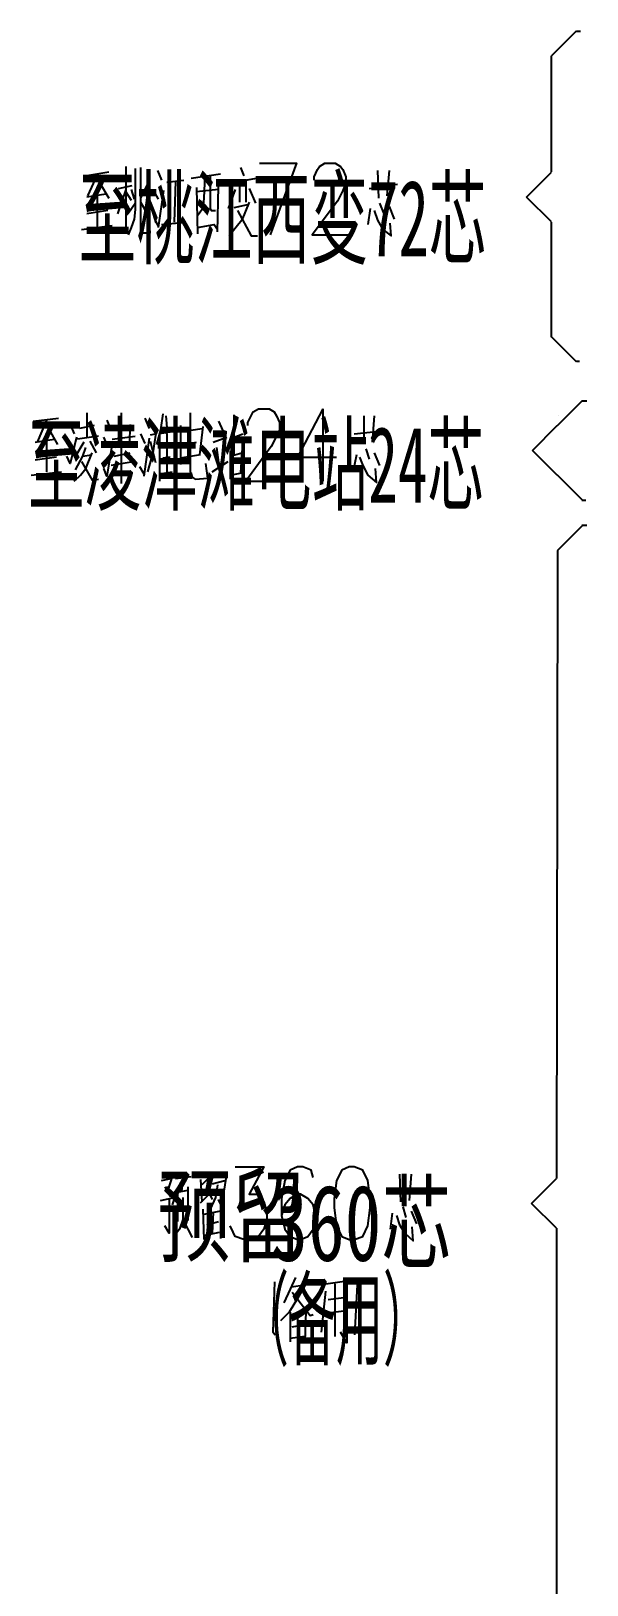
# Model space of a CAD drawing. Header units: metres. Extents: x 17 to 1264, y 17 to 859.
# Drawn here: x 373.8 to 449.9, y 433.3 to 645.8 of the extents above; entities that cross this region are included whole.
import ezdxf

# ---------------------------------------------------------------- set-up
doc = ezdxf.new("R2010")
doc.units = ezdxf.units.M
for name, color, linetype in [('LINES', 7, 'Continuous'), ('POLYLINES', 4, 'Continuous'), ('TEXTS', 3, 'Continuous')]:
    doc.layers.add(name, color=color, linetype=linetype)

msp = doc.modelspace()

# ---------------------------------------------------------------- linework, layer by layer
at = {"layer": 'LINES'}
for p, q in [((448.99, 645.7), (448.41, 645.7)), ((444.95, 642.38), (444.95, 626.54)), ((386.78, 627.26), (386.78, 618.05)), ((388.07, 626.98), (388.07, 621.22)), ((402.47, 627.12), (402.91, 625.97)), ((381.16, 625.97), (384.47, 626.54)), ((381.59, 623.23), (382.89, 626.11)), ((383.32, 624.82), (384.47, 622.94)), ((385.77, 624.24), (387.64, 624.67)), ((389.8, 624.96), (388.79, 622.94)), ((391.1, 626.69), (391.67, 625.39)), ((392.39, 625.1), (394.7, 625.39)), ((393.55, 625.25), (393.4, 619.63)), ((395.71, 625.68), (399.74, 626.26)), ((400.89, 624.96), (404.63, 625.68)), ((402.33, 625.25), (402.33, 622.37)), ((403.19, 625.39), (403.19, 622.37)), ((420.04, 624.24), (423.93, 624.82)), ((421.19, 626.69), (421.34, 622.94)), ((422.78, 626.69), (422.49, 623.23)), ((381.45, 623.09), (384.04, 623.52)), ((382.89, 619.06), (382.89, 623.38)), ((386.78, 624.1), (385.63, 620.78)), ((386.78, 623.81), (387.5, 622.66)), ((387.5, 624.1), (387.93, 622.8)), ((391.24, 622.8), (390.52, 624.1)), ((391.24, 618.91), (391.96, 623.95)), ((396.43, 624.38), (396.57, 618.05)), ((399.45, 624.1), (396.43, 623.81)), ((399.31, 618.34), (399.45, 624.53)), ((401.75, 624.1), (400.75, 621.5)), ((403.63, 624.24), (404.49, 622.22)), ((384.33, 621.22), (381.45, 620.78)), ((387.21, 621.07), (388.07, 622.22)), ((388.79, 622.37), (389.66, 620.93)), ((401.61, 621.65), (403.48, 622.08)), ((420.19, 621.5), (419.9, 619.34)), ((421.48, 622.22), (422.06, 620.78)), ((422.78, 621.79), (423.5, 620.06)), ((380.73, 618.62), (384.91, 619.2)), ((391.24, 619.06), (390.81, 619.92)), ((391.67, 619.34), (394.99, 619.63)), ((444.95, 619.63), (444.95, 603.94)), ((448.41, 600.62), (448.84, 600.62)), ((449.85, 595.15), (449.13, 595.15)), ((374.11, 592.42), (377.56, 592.85)), ((381.45, 593.57), (381.45, 590.26)), ((386.2, 583.92), (386.2, 593.57)), ((389.37, 592.85), (389.95, 591.41)), ((392.25, 593.14), (392.39, 591.55)), ((401.61, 587.81), (401.61, 593.28)), ((413.71, 594.14), (413.71, 584.21)), ((419.32, 593.14), (419.32, 589.39)), ((420.76, 593.14), (420.47, 589.54)), ((445.96, 593.14), (445.96, 593.14)), ((374.68, 589.54), (375.98, 592.56)), ((376.27, 591.26), (377.42, 589.25)), ((379.15, 591.98), (379.72, 590.69)), ((382.46, 591.84), (380.44, 591.41)), ((384.19, 592.56), (384.76, 591.12)), ((385.19, 591.26), (387.35, 591.7)), ((387.35, 591.98), (387.21, 589.25)), ((388.79, 590.69), (389.37, 589.39)), ((390.95, 590.69), (390.09, 590.54)), ((393.11, 590.98), (391.39, 590.69)), ((391.39, 590.83), (391.39, 584.21)), ((392.39, 590.69), (392.39, 590.83)), ((392.39, 590.69), (392.39, 585.22)), ((394.27, 591.84), (394.27, 586.51)), ((394.27, 590.98), (397.15, 591.41)), ((397.29, 591.7), (396.86, 587.81)), ((399.45, 592.42), (400.03, 591.12)), ((401.61, 590.26), (402.76, 590.69)), ((418.03, 590.69), (421.91, 591.12)), ((374.39, 589.54), (376.99, 589.97)), ((375.98, 585.5), (375.98, 589.82)), ((381.02, 589.54), (379.87, 587.66)), ((383.03, 590.4), (380.15, 589.97)), ((382.75, 588.1), (381.88, 589.68)), ((384.33, 588.96), (383.75, 590.26)), ((384.91, 589.97), (388.07, 590.4)), ((387.35, 589.25), (385.34, 588.82)), ((389.95, 590.11), (389.23, 584.93)), ((390.09, 589.68), (390.81, 586.8)), ((391.82, 588.96), (392.83, 589.25)), ((394.7, 589.25), (396.43, 589.54)), ((398.73, 589.54), (400.6, 590.26)), ((399.16, 588.82), (399.45, 586.8)), ((399.88, 586.37), (400.17, 589.97)), ((419.61, 588.67), (420.04, 587.23)), ((377.27, 587.52), (374.39, 587.09)), ((380.87, 587.66), (382.03, 587.81)), ((388.07, 586.94), (384.76, 586.37)), ((385.19, 587.66), (387.35, 588.1)), ((392.83, 587.52), (391.82, 587.38)), ((397, 587.81), (394.27, 587.38)), ((398.59, 585.5), (400.75, 586.94)), ((401.03, 588.38), (401.03, 584.5)), ((401.03, 587.66), (402.62, 588.1)), ((402.62, 588.38), (402.47, 585.36)), ((418.31, 587.81), (417.88, 585.65)), ((420.76, 588.1), (421.48, 586.37)), ((373.82, 585.07), (377.99, 585.5)), ((379.72, 584.21), (380.59, 585.07)), ((388.65, 586.22), (389.23, 585.22)), ((391.39, 585.22), (393.11, 585.5)), ((401.03, 585.07), (402.62, 585.36)), ((449.13, 581.62), (449.71, 581.62)), ((449.85, 578.16), (449.13, 578.16)), ((445.82, 574.7), (445.82, 566.78)), ((445.82, 573.41), (445.67, 488.88)), ((391.67, 488.59), (392.97, 488.88)), ((393.11, 489.17), (392.54, 487.3)), ((393.55, 488.88), (395.71, 489.17)), ((394.55, 488.88), (394.41, 487.15)), ((397, 488.74), (397.15, 485.71)), ((398.3, 489.17), (397.15, 488.02)), ((424.22, 489.46), (424.36, 485.71)), ((425.8, 489.46), (425.51, 485.86)), ((392.11, 487.73), (392.83, 486.43)), ((393.55, 486.58), (393.11, 485.28)), ((393.83, 487.58), (393.83, 482.98)), ((393.83, 487.01), (395.27, 487.3)), ((395.27, 487.73), (395.27, 483.12)), ((397, 485.57), (398.15, 486.72)), ((397.87, 487.58), (398.59, 486)), ((398.59, 488.16), (400.31, 488.59)), ((423.07, 487.01), (426.95, 487.44)), ((391.53, 485.86), (393.4, 486.29)), ((397.29, 484.7), (397.43, 480.53)), ((399.74, 484.42), (397.43, 483.98)), ((399.88, 484.7), (399.74, 480.67)), ((424.65, 484.99), (425.08, 483.55)), ((425.8, 484.42), (426.52, 482.69)), ((394.7, 482.98), (395.85, 480.82)), ((397.87, 482.54), (399.45, 482.98)), ((398.73, 484.27), (398.59, 481.39)), ((423.21, 484.13), (422.92, 481.97)), ((397.43, 481.1), (399.59, 481.54)), ((445.67, 482.11), (445.67, 332.78)), ((409.96, 475.34), (409.24, 473.76)), ((409.39, 474.05), (411.26, 474.34)), ((414.14, 474.48), (417.02, 474.91)), ((415.43, 467.28), (415.43, 474.48)), ((409.24, 473.76), (408.38, 471.89)), ((413.56, 467.86), (414.14, 473.47)), ((414.43, 472.32), (416.59, 472.61)), ((409.24, 470.59), (409.24, 466.56)), ((409.24, 470.16), (411.26, 470.45)), ((410.25, 470.3), (410.25, 467.28)), ((411.4, 470.74), (411.26, 466.56)), ((416.59, 470.74), (414.43, 470.45)), ((409.53, 468.58), (410.97, 468.86)), ((411.26, 467.28), (409.24, 466.99))]:
    msp.add_line(p, q, dxfattribs=at)
at = {"layer": 'POLYLINES'}
for points in [[(448.38, 645.77), (444.98, 642.37)], [(388.79, 627.12), (388.79, 618.62), (389.08, 618.19), (390.09, 618.19), (389.95, 620.06)], [(405.07, 627.7), (410.11, 627.7), (406.51, 617.9)], [(412.55, 625.39), (412.55, 625.82), (412.99, 626.83), (413.27, 627.26), (413.99, 627.7), (415.43, 627.7), (416.15, 627.26), (416.44, 626.83), (416.87, 625.82), (416.87, 624.96), (416.44, 623.95), (415.72, 622.51), (412.27, 617.9), (417.16, 617.9)], [(397.58, 625.97), (397.43, 622.94), (397.29, 621.5), (396.57, 620.5)], [(398.3, 625.97), (398.3, 621.5), (398.44, 621.22), (399.02, 621.22)], [(441.57, 623.08), (444.98, 626.48)], [(444.98, 619.68), (441.57, 623.08)], [(388.07, 621.36), (387.93, 620.06), (387.5, 618.91), (387.07, 617.9)], [(403.63, 622.37), (402.62, 619.92), (400.89, 617.76)], [(402.04, 621.22), (403.91, 617.76), (404.78, 617.76)], [(420.76, 621.22), (421.19, 619.92), (421.91, 618.62), (423.07, 617.76), (422.92, 619.49)], [(396.57, 618.91), (398.87, 619.34), (399.31, 618.62)], [(444.98, 603.98), (448.38, 600.58)], [(449.19, 595.19), (445.79, 591.79)], [(391.82, 593.42), (391.53, 591.26), (390.95, 589.25)], [(395.56, 593.57), (395.56, 585.5), (395.71, 585.22), (395.85, 584.78), (396.28, 584.5), (398.01, 584.64), (397.72, 586.66)], [(403.48, 591.84), (403.48, 592.27), (403.91, 593.14), (404.2, 593.71), (404.92, 594.14), (406.36, 594.14), (407.08, 593.71), (407.37, 593.14), (407.8, 592.27), (407.8, 591.26), (407.37, 590.4), (406.65, 588.96), (403.19, 584.21), (408.09, 584.21)], [(413.71, 594.14), (410.25, 587.52), (415.58, 587.52)], [(389.8, 585.5), (390.52, 588.1), (390.95, 591.12)], [(442.39, 588.44), (445.79, 591.84)], [(380.01, 590.26), (379.15, 586.66), (378.71, 587.66)], [(379.87, 585.79), (380.87, 587.66), (381.31, 588.82)], [(384.91, 589.39), (384.19, 584.93), (383.75, 585.94)], [(380.59, 585.07), (381.31, 585.94), (382.17, 588.1)], [(380.73, 586.94), (382.17, 584.35), (383.03, 584.5)], [(418.75, 587.52), (419.18, 586.37), (419.9, 585.07), (421.05, 584.06), (420.91, 585.94)], [(445.79, 585.04), (442.39, 588.44)], [(445.79, 585.08), (449.19, 581.68)], [(449.19, 578.1), (445.79, 574.7)], [(400.46, 488.88), (399.88, 485.14), (399.45, 486)], [(401.75, 490.46), (405.64, 490.46), (403.63, 486.72), (404.63, 486.72), (405.35, 486.14), (405.64, 485.71), (406.07, 484.27), (406.07, 483.41), (405.64, 481.97), (404.92, 480.96), (403.91, 480.53), (402.91, 480.53), (401.75, 480.96), (401.47, 481.54), (401.03, 482.4)], [(412.41, 489.02), (412.12, 490.03), (410.97, 490.46), (410.25, 490.46), (409.24, 490.03), (408.52, 488.59), (408.09, 486.14), (408.09, 483.84), (408.52, 481.97), (409.24, 480.96), (410.25, 480.53), (410.68, 480.53), (411.69, 480.96), (412.41, 481.97), (412.7, 483.41), (412.7, 483.84), (412.41, 485.28), (411.69, 486.14), (410.68, 486.72), (410.25, 486.72), (409.24, 486.14), (408.52, 485.28), (408.09, 483.84)], [(417.31, 490.46), (416.3, 490.03), (415.58, 488.59), (415.29, 486.14), (415.29, 484.85), (415.58, 482.4), (416.3, 480.96), (417.31, 480.53), (418.03, 480.53), (419.18, 480.96), (419.9, 482.4), (420.19, 484.85), (420.19, 486.14), (419.9, 488.59), (419.18, 490.03), (418.03, 490.46), (417.31, 490.46)], [(442.27, 485.48), (445.67, 488.88)], [(399.31, 488.02), (399.02, 486.29), (398.3, 484.7)], [(392.68, 486.14), (392.68, 481.39), (392.11, 482.4)], [(394.55, 486.29), (394.55, 483.26), (394.12, 481.97), (393.26, 480.82)], [(445.67, 482.07), (442.27, 485.48)], [(423.79, 483.84), (424.22, 482.54), (424.94, 481.39), (426.09, 480.38), (425.95, 482.26)], [(407.1, 474.74), (406.88, 467.9), (407.18, 467.51)], [(411.4, 474.48), (410.25, 472.46), (409.1, 470.59), (407.95, 469.44)], [(417.02, 475.06), (417.02, 466.42), (416.15, 467.86)], [(418.11, 467.51), (418.48, 474.34), (418.19, 474.74)], [(409.53, 473.33), (411.98, 470.16), (412.41, 470.3)]]:
    msp.add_lwpolyline(points, dxfattribs=at)

# ---------------------------------------------------------------- texts
at = {"layer": 'TEXTS'}
for s, width, p in [('至桃江西变72芯', 0.586629, (380.3, 614.99)), ('至凌津滩电站24芯', 0.574146, (373.39, 581.3)), ('预留', 0.744752, (391.1, 478.57)), ('360芯', 0.711252, (406.65, 477.62)), ('（备用）', 0.477213, (402.62, 464.46))]:
    msp.add_text(s, height=10.39, dxfattribs=dict(at, width=width)).set_placement(p)

doc.saveas('drawing.dxf')
